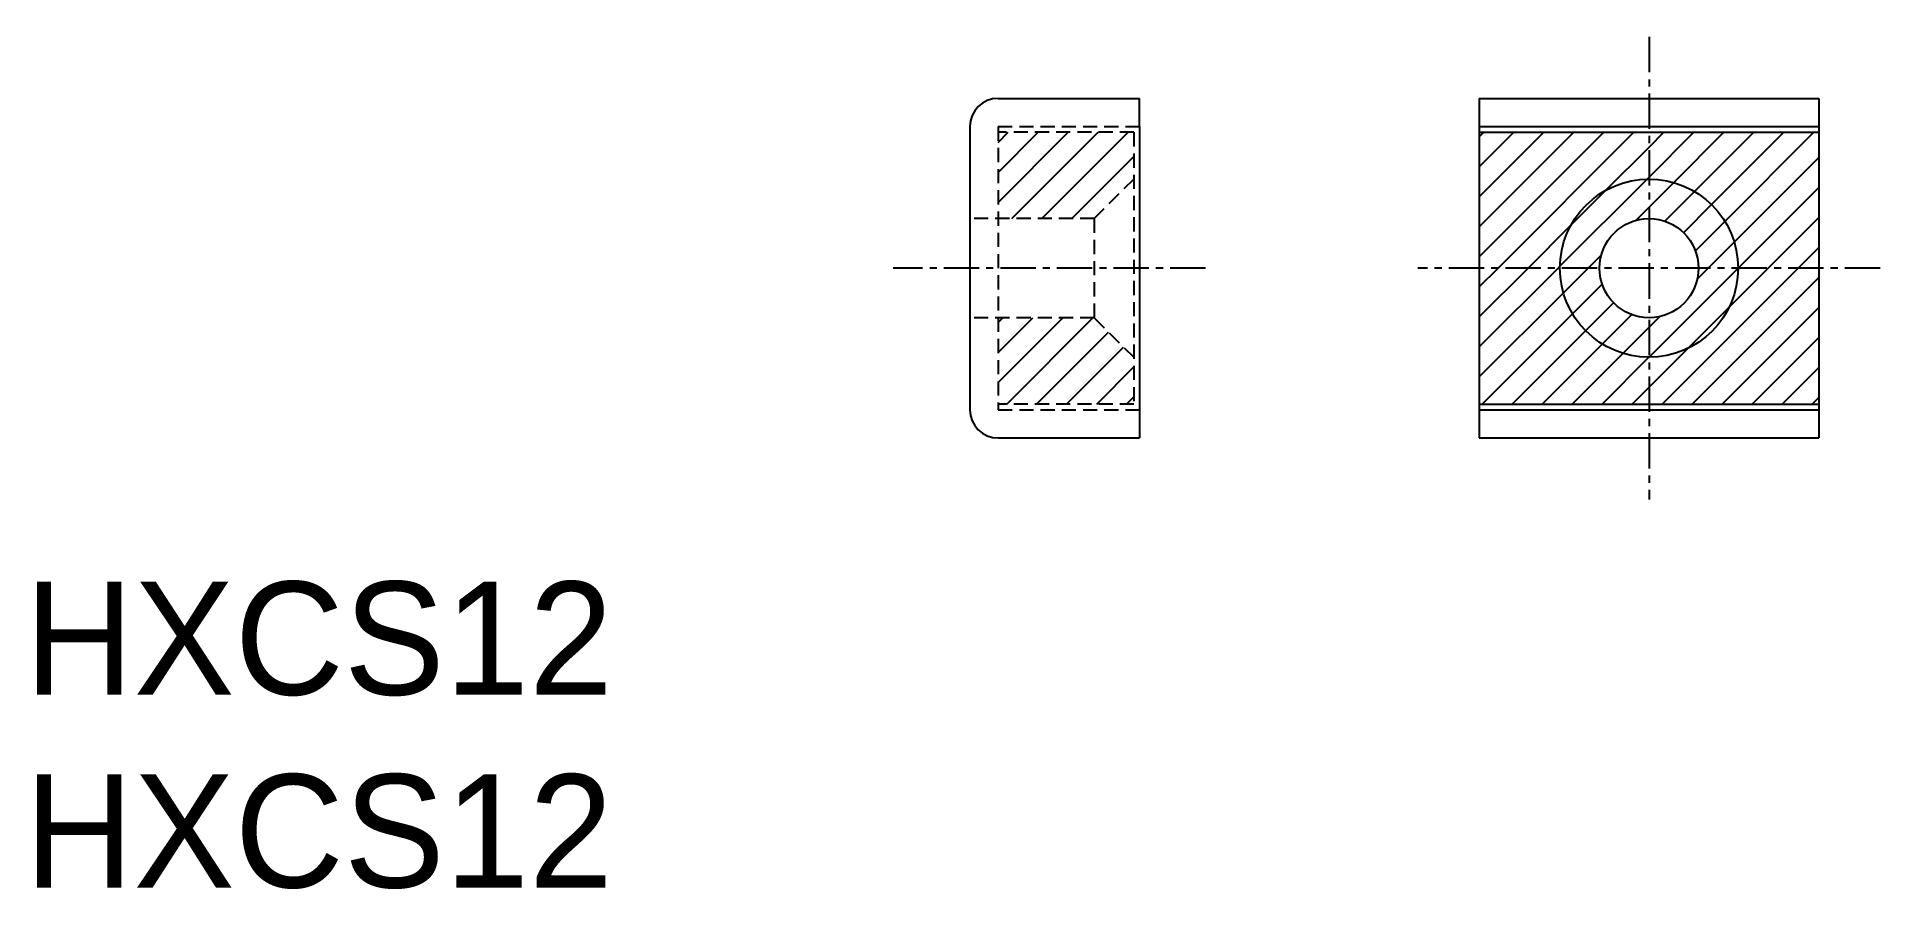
# Model space of a CAD drawing. Extents: x 303.4 to 368.6, y 197.4 to 227.5.
import ezdxf

# ---------------------------------------------------------------- set-up
doc = ezdxf.new("R2010")
doc.units = 0
doc.linetypes.add('CENTER', pattern=[2, 1.25, -0.25, 0.25, -0.25])
doc.linetypes.add('DASHED', pattern=[0.75, 0.5, -0.25])
doc.layers.get('0').update_dxf_attribs({"linetype": 'CONTINUOUS'})
doc.layers.add('CENTER', color=1, linetype='CENTER')

# ---------------------------------------------------------------- blocks, each defined once
blk = doc.blocks.new('*X14')
at = {"color": 0, "linetype": 'CONTINUOUS'}
for p, q in [((144.807, 185.343), (147.284, 187.82)), ((144.807, 186.404), (146.223, 187.82)), ((144.807, 187.465), (145.163, 187.82)), ((145.295, 184.77), (148.345, 187.82)), ((146.355, 184.77), (149.405, 187.82)), ((147.416, 184.77), (149.607, 186.961)), ((144.807, 178.979), (147.098, 181.27)), ((144.807, 180.04), (146.037, 181.27)), ((144.807, 181.101), (144.977, 181.27)), ((145.109, 178.22), (148.159, 181.27)), ((146.169, 178.22), (148.713, 180.764)), ((147.23, 178.22), (149.244, 180.234)), ((148.291, 178.22), (149.607, 179.537)), ((149.351, 178.22), (149.607, 178.476))]:
    blk.add_line(p, q, dxfattribs=at)
blk = doc.blocks.new('*X25')
at = {"color": 0, "linetype": 'CONTINUOUS'}
for p, q in [((354.417, 219.713), (358.82, 224.116)), ((354.417, 220.774), (357.759, 224.116)), ((354.417, 221.835), (356.698, 224.116)), ((354.417, 222.895), (355.638, 224.116)), ((354.417, 223.956), (354.577, 224.116)), ((355.08, 219.316), (359.88, 224.116)), ((358.903, 222.078), (360.417, 223.592)), ((360.417, 222.531), (362.002, 224.116)), ((360.417, 223.592), (360.941, 224.116)), ((361.289, 222.343), (363.062, 224.116)), ((362.029, 222.022), (364.123, 224.116)), ((362.628, 221.56), (365.184, 224.116)), ((363.098, 220.97), (366.244, 224.116)), ((363.429, 220.24), (366.417, 223.228)), ((357.268, 219.382), (360.351, 222.465)), ((360.351, 222.465), (360.417, 222.531)), ((360.417, 221.471), (361.289, 222.343)), ((357.655, 220.83), (358.903, 222.078)), ((360.98, 220.973), (362.029, 222.022)), ((363.567, 219.317), (366.417, 222.167)), ((359.948, 221.002), (360.417, 221.471)), ((361.638, 220.57), (362.628, 221.56)), ((362.057, 219.928), (363.098, 220.97)), ((364.626, 219.316), (366.417, 221.107)), ((356.141, 219.316), (357.655, 220.83)), ((358.262, 219.316), (358.731, 219.785)), ((362.505, 219.316), (363.429, 220.24)), ((365.687, 219.316), (366.417, 220.046)), ((354.417, 216.531), (357.202, 219.316)), ((354.417, 217.592), (356.141, 219.316)), ((354.417, 218.653), (355.08, 219.316)), ((357.202, 219.316), (357.268, 219.382)), ((357.39, 218.444), (358.262, 219.316)), ((360.417, 216.167), (363.566, 219.316)), ((360.887, 214.516), (365.687, 219.316)), ((361.948, 214.516), (366.417, 218.985)), ((362.126, 218.936), (362.505, 219.316)), ((363.251, 217.941), (364.626, 219.316)), ((363.566, 219.316), (363.567, 219.317)), ((354.417, 215.471), (357.39, 218.444)), ((357.711, 217.704), (358.76, 218.753)), ((354.523, 214.516), (357.711, 217.704)), ((358.173, 217.105), (359.163, 218.095)), ((358.763, 216.635), (359.805, 217.676)), ((361.792, 216.482), (363.251, 217.941)), ((363.008, 214.516), (366.417, 217.925)), ((355.584, 214.516), (358.173, 217.105)), ((359.493, 216.304), (360.417, 217.228)), ((360.417, 217.228), (360.797, 217.607)), ((356.644, 214.516), (358.763, 216.635)), ((360.417, 215.107), (361.792, 216.482)), ((364.069, 214.516), (366.417, 216.864)), ((357.705, 214.516), (359.493, 216.304)), ((358.766, 214.516), (360.416, 216.166)), ((360.416, 216.166), (360.417, 216.167)), ((365.13, 214.516), (366.417, 215.803)), ((359.826, 214.516), (360.417, 215.107)), ((366.19, 214.516), (366.417, 214.743))]:
    blk.add_line(p, q, dxfattribs=at)

msp = doc.modelspace()

# ---------------------------------------------------------------- linework, layer by layer
at = {"color": 7, "linetype": 'CONTINUOUS'}
for p, q in [((337.405, 225.316), (342.405, 225.316)), ((342.405, 224.316), (342.405, 225.316)), ((354.417, 225.316), (366.417, 225.316)), ((354.417, 225.316), (354.417, 213.316)), ((366.417, 225.316), (366.417, 213.316)), ((336.405, 224.316), (336.405, 214.316)), ((342.405, 224.316), (342.405, 214.316)), ((354.417, 224.316), (366.417, 224.316)), ((354.417, 224.116), (366.417, 224.116)), ((354.417, 214.516), (366.417, 214.516)), ((342.405, 214.316), (342.405, 213.316)), ((354.417, 214.316), (366.417, 214.316)), ((337.405, 213.316), (342.405, 213.316)), ((354.417, 213.316), (366.417, 213.316))]:
    msp.add_line(p, q, dxfattribs=at)
at = {"color": 3, "linetype": 'DASHED'}
for p, q in [((337.405, 224.316), (342.405, 224.316)), ((337.405, 224.316), (337.405, 214.316)), ((342.205, 224.116), (337.405, 224.116)), ((342.205, 224.116), (342.205, 214.516)), ((340.805, 221.066), (342.205, 222.466)), ((340.805, 221.066), (336.405, 221.066)), ((340.805, 221.066), (340.805, 217.566)), ((340.805, 217.566), (336.405, 217.566)), ((340.805, 217.566), (342.205, 216.166)), ((342.205, 214.516), (337.405, 214.516)), ((337.405, 214.316), (342.405, 214.316))]:
    msp.add_line(p, q, dxfattribs=at)
at = {"color": 7, "linetype": 'CONTINUOUS'}
for radius in [3.15, 1.75]:
    msp.add_circle((360.417, 219.316), radius, dxfattribs=at)
for centre, start, end in [((337.405, 224.316), 90, 180), ((337.405, 214.316), 180, 270)]:
    msp.add_arc(centre, 1, start, end, dxfattribs=at)
at = {"layer": 'CENTER', "color": 1, "linetype": 'CENTER'}
for p, q in [((360.417, 227.487), (360.417, 211.145)), ((344.734, 219.316), (333.694, 219.316)), ((368.588, 219.316), (352.246, 219.316))]:
    msp.add_line(p, q, dxfattribs=at)

# ---------------------------------------------------------------- block references
at = {"color": 3, "linetype": 'CONTINUOUS'}
for name, p in [('*X14', (192.597, 36.296)), ('*X25', (0, 0))]:
    msp.add_blockref(name, p, dxfattribs=at)

# ---------------------------------------------------------------- texts
at = {"color": 7, "linetype": 'CONTINUOUS'}
for p in [(302.979, 204.243), (302.979, 197.434)]:
    msp.add_text('HXCS12', height=4, dxfattribs=at).set_placement(p)

doc.saveas('drawing.dxf')
